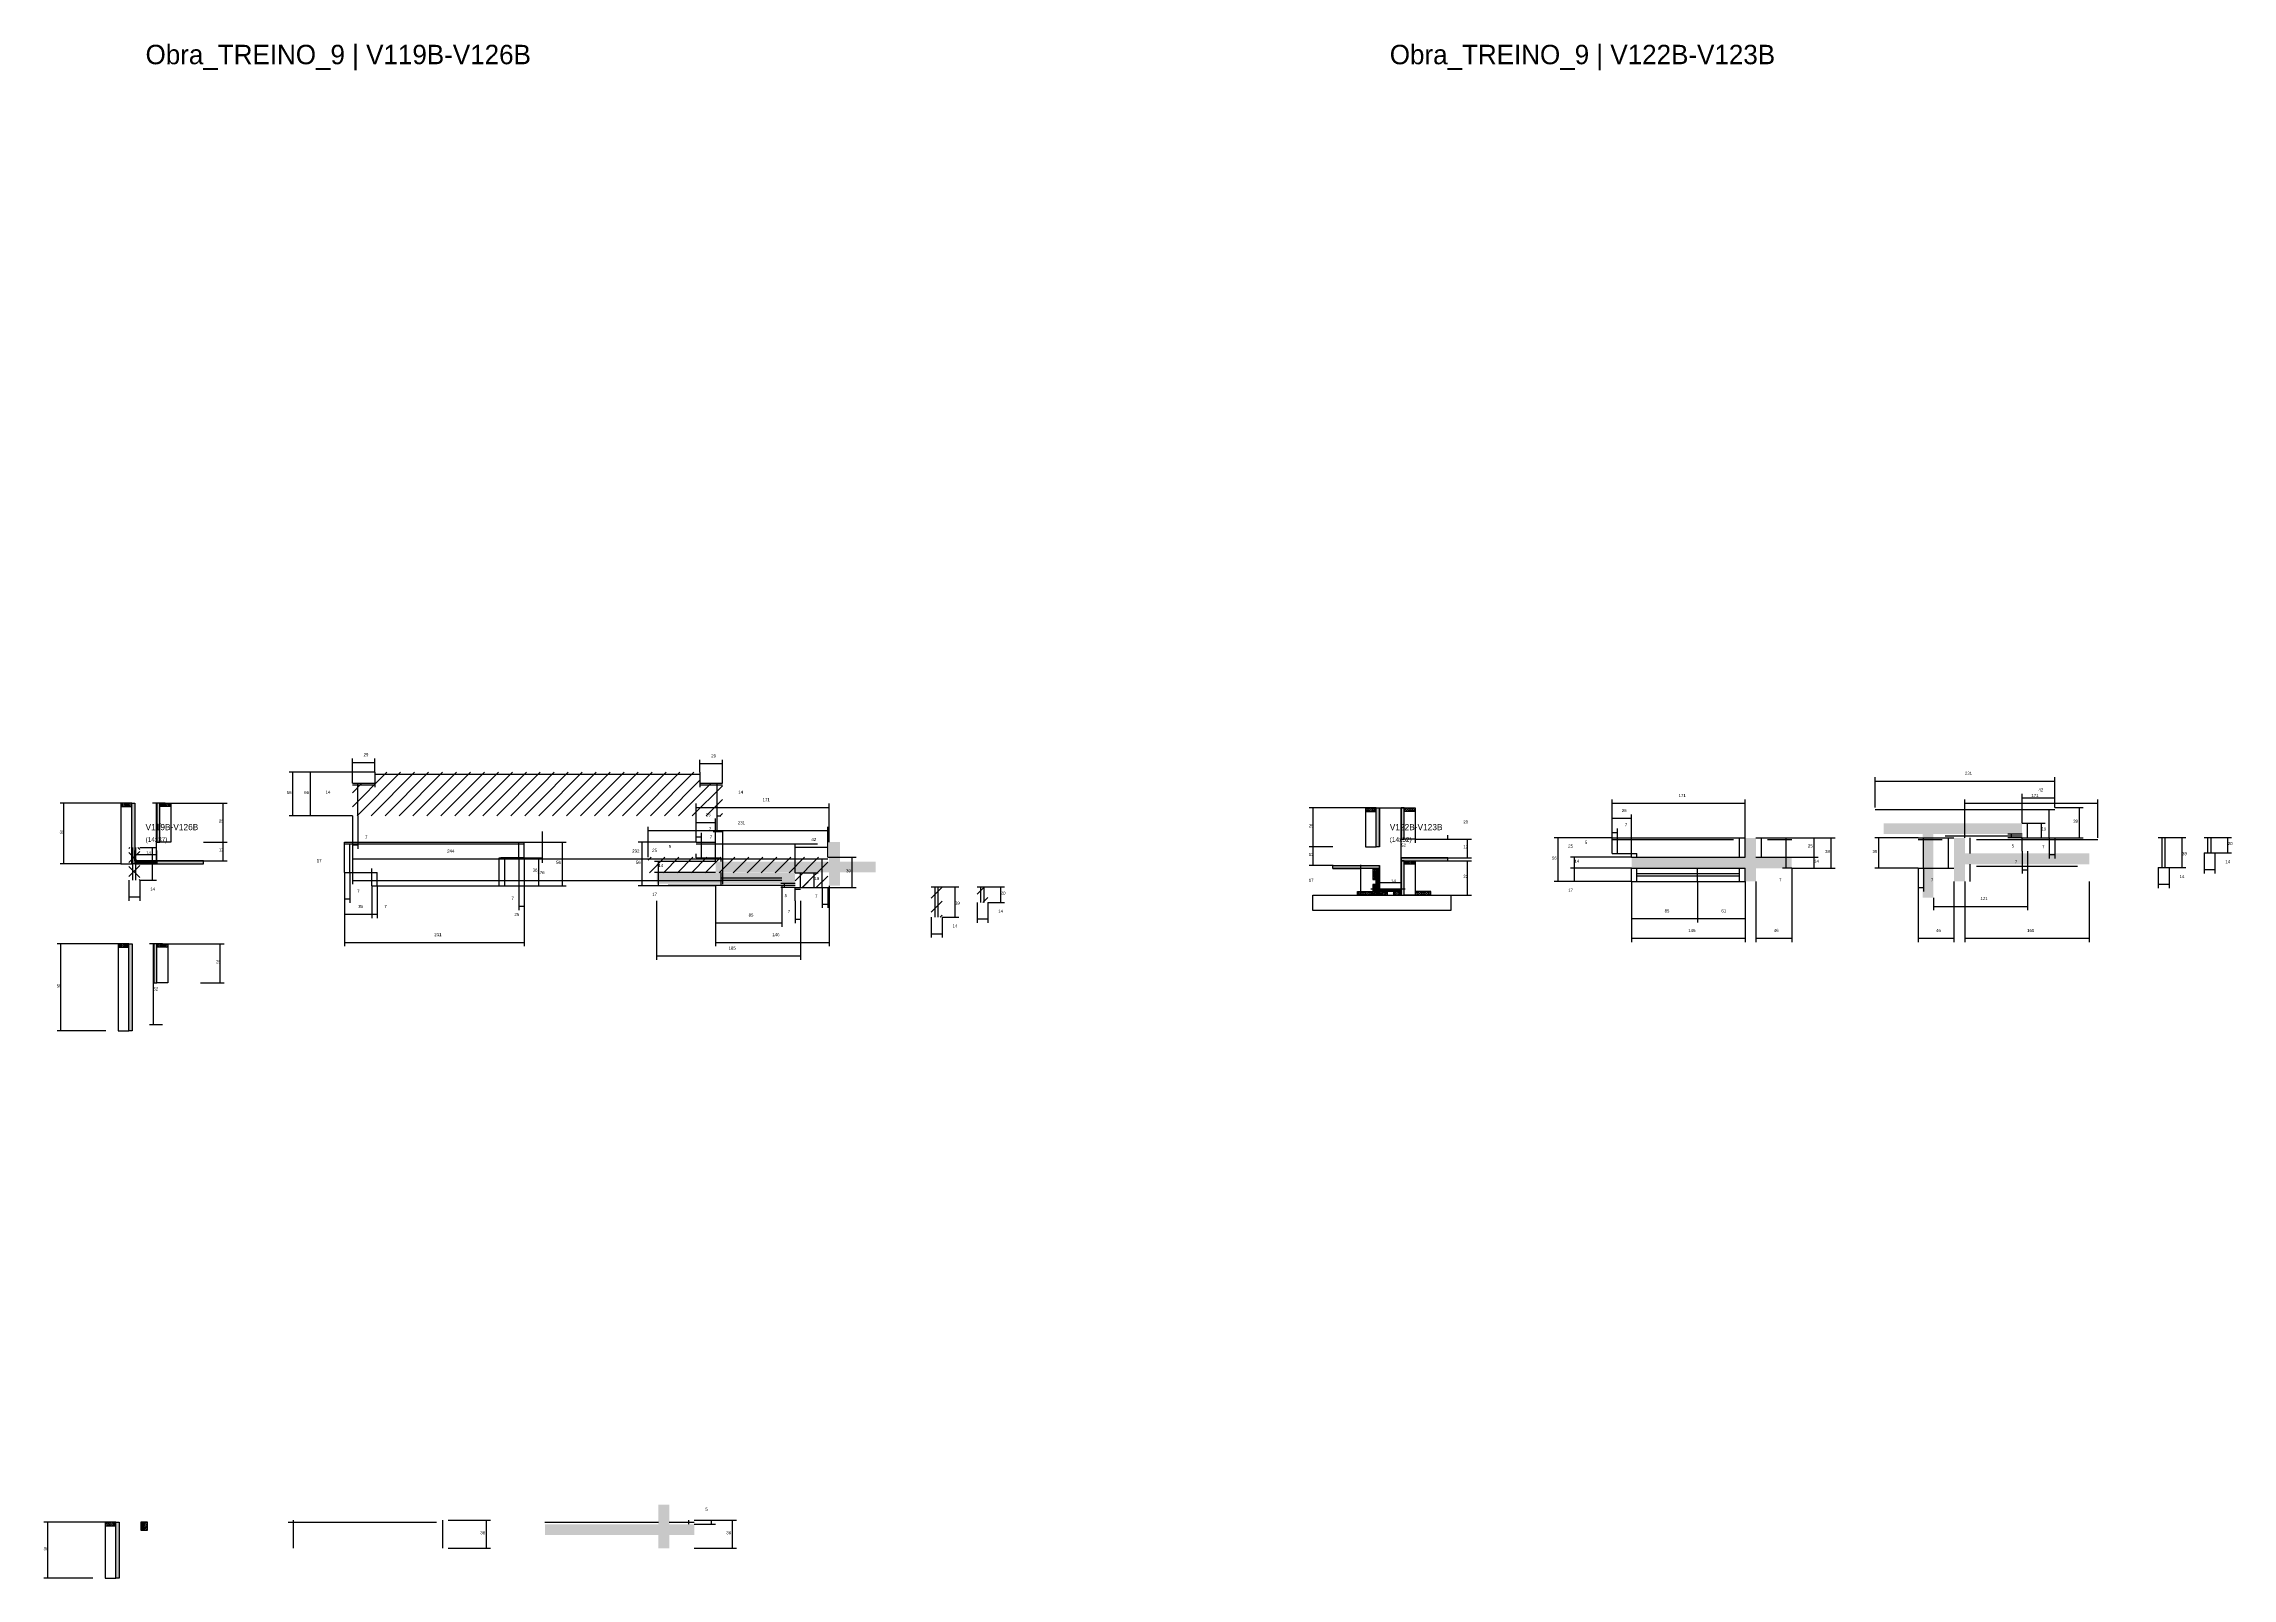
# Model space of a CAD drawing. Header units: metres. Extents: x -65046 to 21926, y -45195 to 1016.
# Drawn here: x 6269 to 9083, y -44957 to -42984 of the extents above; entities that cross this region are included whole.
import ezdxf

# ---------------------------------------------------------------- set-up
doc = ezdxf.new("R2010")
doc.units = ezdxf.units.M
for name, color, linetype in [('COTA', 241, 'Continuous'), ('Hachura', 253, 'Continuous'), ('LABEL_ID', 3, 'Continuous'), ('Madeira', 126, 'Continuous'), ('Painéis', 200, 'Continuous'), ('SARR_2.2x7', 40, 'Continuous'), ('SARR_EDITAR', 141, 'Continuous'), ('Texto Seção', 7, 'Continuous')]:
    doc.layers.add(name, color=color, linetype=linetype)

msp = doc.modelspace()

# ---------------------------------------------------------------- hatches: boundary and pattern name
at = {"layer": 'COTA'}
h = msp.add_hatch(dxfattribs=at)
h.set_pattern_fill('AR-CONC', scale=0.03)
h.paths.add_polyline_path([(8699.1, -44000), (8813.1, -44000), (8813.1, -43986), (8635.1, -43986), (8635.1, -44000), (8685.1, -44000), (8685.1, -44022), (8685.1, -44082), (8699.1, -44082), (8699.1, -44022)])
h = msp.add_hatch(dxfattribs=at)
h.set_pattern_fill('AR-CONC', scale=0.03)
h.paths.add_polyline_path([(7133, -44035.4), (7133, -44049.4), (7279, -44049.4), (7279, -44066.4), (7293, -44066.4), (7293, -44049.4), (7339, -44049.4), (7339, -44035.4), (7293, -44035.4), (7293, -44010.4), (7279, -44010.4), (7279, -44035.4)])
h = msp.add_hatch(dxfattribs=at)
h.set_pattern_fill('AR-CONC', scale=0.03)
h.paths.add_polyline_path([(8310.9, -44029.9), (8310.9, -44043.9), (8456.9, -44043.9), (8456.9, -44060.9), (8470.9, -44060.9), (8470.9, -44043.9), (8516.9, -44043.9), (8516.9, -44029.9), (8470.9, -44029.9), (8470.9, -44004.9), (8456.9, -44004.9), (8456.9, -44029.9)])
h = msp.add_hatch(dxfattribs=at)
h.set_pattern_fill('AR-CONC', scale=0.03)
h.paths.add_polyline_path([(8899.5, -44038.9), (8899.5, -44024.9), (8739.5, -44024.9), (8739.5, -44004.9), (8725.5, -44004.9), (8725.5, -44043.9), (8725.5, -44060.9), (8739.5, -44060.9), (8739.5, -44038.9)])
h = msp.add_hatch(dxfattribs=at)
h.set_pattern_fill('AR-CONC', scale=0.03)
h.paths.add_polyline_path([(7235.2, -44063.7), (7235.2, -44049.7), (7057.2, -44049.7), (7057.2, -44063.7)])
h = msp.add_hatch(dxfattribs=at)
h.set_pattern_fill('AR-CONC', scale=0.03)
h.paths.add_polyline_path([(7059.5, -44901.5), (7059.5, -44918.5), (7073.5, -44918.5), (7073.5, -44901.5), (7105.5, -44901.5), (7105.5, -44887.5), (7073.5, -44887.5), (7073.5, -44882.5), (7073.5, -44862.5), (7059.5, -44862.5), (7059.5, -44882.5), (7059.5, -44887.5), (6913.5, -44887.5), (6913.5, -44901.5)])
at = {"layer": 'Hachura'}
h = msp.add_hatch(dxfattribs=at)
h.set_pattern_fill('ANSI31', scale=4)
h.paths.add_polyline_path([(6909.9, -43920.6), (6694.9, -43920.6), (6694.9, -43934.6), (6665.9, -43934.6), (6665.9, -43976.6), (6909.9, -43976.6)])
h = msp.add_hatch(dxfattribs=at)
h.set_pattern_fill('ANSI31', scale=4)
h.paths.add_polyline_path([(7141.9, -43934.6), (7112.9, -43934.6), (7112.9, -43920.6), (6909.9, -43920.6), (6909.9, -43976.6), (7141.9, -43976.6)])
h = msp.add_hatch(dxfattribs=at)
h.set_pattern_fill('ANSI31', scale=0.5)
h.paths.add_polyline_path([(6382.4, -43964.7), (6382.4, -43960.3), (6382.4, -43960.3), (6368.4, -43960.3), (6368.4, -43960.3), (6368.4, -43964.7), (6368.4, -43964.7), (6382.4, -43964.7)])
h = msp.add_hatch(color=8, dxfattribs=at)
h.dxf.hatch_style = 1
h.paths.add_polyline_path([(6386.4, -43960.3), (6382.4, -43960.3), (6382.4, -43960.3), (6382.4, -44038.3), (6382.4, -44038.3), (6386.4, -44038.3), (6386.4, -44038.3), (6386.4, -43960.3)])
h = msp.add_hatch(color=8, dxfattribs=at)
h.dxf.hatch_style = 1
h.paths.add_polyline_path([(6418.4, -43960.3), (6414.4, -43960.3), (6414.4, -44010.3), (6418.4, -44010.3)])
h = msp.add_hatch(dxfattribs=at)
h.set_pattern_fill('ANSI31', scale=0.5)
h.paths.add_polyline_path([(6418.4, -43964.7), (6418.4, -43960.3), (6418.4, -43960.3), (6432.4, -43960.3), (6432.4, -43960.3), (6432.4, -43964.7), (6432.4, -43964.7), (6418.4, -43964.7)])
h = msp.add_hatch(dxfattribs=at)
h.set_pattern_fill('ANSI31', scale=0.5)
h.paths.add_polyline_path([(7982.7, -43970.8), (7982.7, -43966.4), (7982.7, -43966.4), (7968.7, -43966.4), (7968.7, -43966.4), (7968.7, -43970.8), (7968.7, -43970.8), (7982.7, -43970.8)])
h = msp.add_hatch(color=8, dxfattribs=at)
h.dxf.hatch_style = 1
h.paths.add_polyline_path([(7982.7, -43966.4), (7986.7, -43966.4), (7986.7, -44016.4), (7982.7, -44016.4)])
h = msp.add_hatch(color=8, dxfattribs=at)
h.dxf.hatch_style = 1
h.paths.add_polyline_path([(8018.7, -43966.4), (8014.7, -43966.4), (8014.7, -43966.4), (8014.7, -44006.4), (8014.7, -44006.4), (8018.7, -44006.4), (8018.7, -44006.4), (8018.7, -43966.4)])
h = msp.add_hatch(dxfattribs=at)
h.set_pattern_fill('ANSI31', scale=0.5)
h.paths.add_polyline_path([(8018.7, -43970.8), (8018.7, -43966.4), (8018.7, -43966.4), (8032.7, -43966.4), (8032.7, -43966.4), (8032.7, -43970.8), (8032.7, -43970.8), (8018.7, -43970.8)])
h = msp.add_hatch(dxfattribs=at)
h.set_pattern_fill('ANSI37', scale=4)
h.paths.add_polyline_path([(6378.6, -44059.4), (6392.6, -44059.4), (6392.6, -44017.4), (6378.6, -44017.4)])
h = msp.add_hatch(color=8, dxfattribs=at)
h.dxf.hatch_style = 1
h.paths.add_polyline_path([(6414.4, -44038.3), (6414.4, -44034.3), (6414.4, -44034.3), (6386.4, -44034.3), (6386.4, -44034.3), (6386.4, -44038.3), (6386.4, -44038.3), (6414.4, -44038.3)])
h = msp.add_hatch(color=8, dxfattribs=at)
h.dxf.hatch_style = 1
h.paths.add_polyline_path([(6474.4, -44038.3), (6474.4, -44034.3), (6474.4, -44034.3), (6414.4, -44034.3), (6414.4, -44034.3), (6414.4, -44038.3), (6414.4, -44038.3), (6474.4, -44038.3)])
h = msp.add_hatch(dxfattribs=at)
h.set_pattern_fill('ANSI31', scale=4)
h.paths.add_polyline_path([(7046.2, -44029.7), (7046.2, -44049.7), (7235.2, -44049.7), (7235.2, -44068.7), (7277.2, -44068.7), (7277.2, -44029.7)])
h = msp.add_hatch(color=8, dxfattribs=at)
h.dxf.hatch_style = 1
h.paths.add_polyline_path([(7926.7, -44044.4), (7926.7, -44040.4), (7926.7, -44040.4), (7986.7, -44040.4), (7986.7, -44040.4), (7986.7, -44044.4), (7986.7, -44044.4), (7926.7, -44044.4)])
h = msp.add_hatch(color=8, dxfattribs=at)
h.dxf.hatch_style = 1
h.paths.add_polyline_path([(8074.7, -44034.4), (8074.7, -44030.4), (8074.7, -44030.4), (8014.7, -44030.4), (8014.7, -44030.4), (8014.7, -44034.4), (8014.7, -44034.4), (8074.7, -44034.4)])
h = msp.add_hatch(color=8, dxfattribs=at)
h.dxf.hatch_style = 1
h.paths.add_polyline_path([(8018.7, -44034.4), (8014.7, -44034.4), (8014.7, -44034.4), (8014.7, -44070.4), (8014.7, -44070.4), (8014.7, -44078.4), (8014.7, -44078.4), (8018.7, -44078.4), (8018.7, -44078.4), (8018.7, -44034.4)])
h = msp.add_hatch(dxfattribs=at)
h.set_pattern_fill('ANSI31', scale=0.5)
h.paths.add_polyline_path([(8018.7, -44038.8), (8018.7, -44034.4), (8018.7, -44034.4), (8032.7, -44034.4), (8032.7, -44034.4), (8032.7, -44038.8), (8032.7, -44038.8), (8018.7, -44038.8)])
h = msp.add_hatch(dxfattribs=at)
h.set_pattern_fill('ANSI31', scale=4)
h.paths.add_polyline_path([(7259.5, -44068.6), (7259.5, -44049.8), (7259.5, -44049.8), (7244.5, -44049.8), (7244.5, -44049.8), (7244.5, -44068.6), (7244.5, -44068.6), (7259.5, -44068.6)])
h = msp.add_hatch(dxfattribs=at)
h.set_pattern_fill('ANSI31', scale=4)
h.paths.add_polyline_path([(7424.3, -44067.9), (7410.3, -44067.9), (7410.3, -44106.9), (7424.3, -44106.9)])
h = msp.add_hatch(dxfattribs=at)
h.set_pattern_fill('ANSI31', scale=4)
h.paths.add_polyline_path([(7483.2, -44067.9), (7469.2, -44067.9), (7469.2, -44087.9), (7483.2, -44087.9)])
h = msp.add_hatch(dxfattribs=at)
h.set_pattern_fill('ANSI31', scale=0.5)
h.paths.add_polyline_path([(7978.3, -44058.4), (7982.7, -44058.4), (7982.7, -44058.4), (7982.7, -44044.4), (7982.7, -44044.4), (7978.3, -44044.4), (7978.3, -44044.4), (7978.3, -44058.4)])
h = msp.add_hatch(dxfattribs=at)
h.set_pattern_fill('ANSI31', scale=0.5)
h.paths.add_polyline_path([(7978.3, -44078.7), (7982.7, -44078.7), (7982.7, -44078.7), (7982.7, -44064.7), (7982.7, -44064.7), (7978.3, -44064.7), (7978.3, -44064.7), (7978.3, -44078.7)])
h = msp.add_hatch(color=8, dxfattribs=at)
h.dxf.hatch_style = 1
h.paths.add_polyline_path([(7982.7, -44044.4), (7986.7, -44044.4), (7986.7, -44070.4), (7986.7, -44078.4), (7982.7, -44078.4)])
h = msp.add_hatch(color=8, dxfattribs=at)
h.dxf.hatch_style = 1
h.paths.add_polyline_path([(7986.7, -44074), (7986.7, -44070.4), (7986.7, -44070.4), (8014.7, -44070.4), (8014.7, -44070.4), (8014.7, -44074), (8014.7, -44074), (7986.7, -44074)])
h = msp.add_hatch(dxfattribs=at)
h.set_pattern_fill('ANSI31', scale=0.5)
h.paths.add_polyline_path([(7958.3, -44078.4), (7958.3, -44074), (7958.3, -44074), (7978.3, -44074), (7978.3, -44074), (7978.3, -44078.4), (7978.3, -44078.4), (7958.3, -44078.4)])
h = msp.add_hatch(dxfattribs=at)
h.set_pattern_fill('ANSI31', scale=0.5)
h.paths.add_polyline_path([(7986.7, -44078.4), (7986.7, -44074), (7986.7, -44074), (7996.7, -44074), (7996.7, -44074), (7996.7, -44078.4), (7996.7, -44078.4), (7986.7, -44078.4)])
h = msp.add_hatch(dxfattribs=at)
h.set_pattern_fill('ANSI31', scale=0.5)
h.paths.add_polyline_path([(8014.7, -44078.4), (8014.7, -44074), (8014.7, -44074), (8004.7, -44074), (8004.7, -44074), (8004.7, -44078.4), (8004.7, -44078.4), (8014.7, -44078.4)])
h = msp.add_hatch(dxfattribs=at)
h.set_pattern_fill('ANSI31', scale=0.5)
h.paths.add_polyline_path([(8052.7, -44078.4), (8052.7, -44074), (8052.7, -44074), (8032.7, -44074), (8032.7, -44074), (8032.7, -44078.4), (8032.7, -44078.4), (8052.7, -44078.4)])
h = msp.add_hatch(dxfattribs=at)
h.set_pattern_fill('ANSI31', scale=0.5)
h.paths.add_polyline_path([(6378.7, -44145.6), (6378.7, -44141.2), (6378.7, -44141.2), (6364.7, -44141.2), (6364.7, -44141.2), (6364.7, -44145.6), (6364.7, -44145.6), (6378.7, -44145.6)])
h = msp.add_hatch(color=8, dxfattribs=at)
h.dxf.hatch_style = 1
h.paths.add_polyline_path([(6382.7, -44141.2), (6378.7, -44141.2), (6378.7, -44141.2), (6378.7, -44253.2), (6378.7, -44253.2), (6382.7, -44253.2), (6382.7, -44253.2), (6382.7, -44141.2)])
h = msp.add_hatch(color=8, dxfattribs=at)
h.dxf.hatch_style = 1
h.paths.add_polyline_path([(6414.7, -44141.2), (6410.7, -44141.2), (6410.7, -44191.2), (6414.7, -44191.2)])
h = msp.add_hatch(dxfattribs=at)
h.set_pattern_fill('ANSI31', scale=0.5)
h.paths.add_polyline_path([(6414.7, -44145.6), (6414.7, -44141.2), (6414.7, -44141.2), (6428.7, -44141.2), (6428.7, -44141.2), (6428.7, -44145.6), (6428.7, -44145.6), (6414.7, -44145.6)])
h = msp.add_hatch(dxfattribs=at)
h.set_pattern_fill('ANSI31', scale=0.5)
h.paths.add_polyline_path([(6361.9, -44889.4), (6361.9, -44885), (6361.9, -44885), (6347.9, -44885), (6347.9, -44885), (6347.9, -44889.4), (6347.9, -44889.4), (6361.9, -44889.4)])
h = msp.add_hatch(color=8, dxfattribs=at)
h.dxf.hatch_style = 1
h.paths.add_polyline_path([(6365.9, -44885), (6361.9, -44885), (6361.9, -44885), (6361.9, -44957), (6361.9, -44957), (6365.9, -44957), (6365.9, -44957), (6365.9, -44885)])
h = msp.add_hatch(color=8, dxfattribs=at)
h.dxf.hatch_style = 1
h.paths.add_polyline_path([(6397.9, -44885), (6393.9, -44885), (6393.9, -44885), (6393.9, -44895), (6393.9, -44895), (6397.9, -44895), (6397.9, -44895), (6397.9, -44885)])
h = msp.add_hatch(dxfattribs=at)
h.set_pattern_fill('ANSI31', scale=0.5)
h.paths.add_polyline_path([(6397.9, -44895), (6402.3, -44895), (6402.3, -44895), (6402.3, -44885), (6402.3, -44885), (6397.9, -44885), (6397.9, -44885), (6397.9, -44895)])

# ---------------------------------------------------------------- linework, layer by layer
at = {"layer": 'COTA'}
for p, q in [((6694.9, -43920.6), (6584.6, -43920.6)), ((6589.6, -43976.6), (6589.6, -43920.6)), ((6694.9, -43920.6), (6607, -43920.6)), ((6612, -43976.6), (6612, -43920.6)), ((6665.9, -43934.6), (6665.9, -43902.9)), ((6665.9, -43907.9), (6694.9, -43907.9)), ((6665.9, -43934.6), (6665.9, -43929.6)), ((6694.9, -43920.6), (6694.9, -43902.9)), ((6694.9, -43920.6), (6694.9, -43939.6)), ((7112.9, -43920.6), (7112.9, -43904.4)), ((7112.9, -43909.4), (7141.9, -43909.4)), ((7112.9, -43920.6), (7112.9, -43939.6)), ((7141.9, -43934.6), (7141.9, -43904.4)), ((7141.9, -43934.6), (7141.9, -43929.6)), ((8624.1, -43966), (8624.1, -43926.8)), ((8855.1, -43966), (8855.1, -43926.8)), ((6665.9, -43934.6), (6694.9, -43934.6)), ((7112.9, -43934.6), (7141.9, -43934.6)), ((8285.9, -44004.9), (8285.9, -43955.4)), ((8456.9, -44004.9), (8456.9, -43955.4)), ((8624.1, -43931.8), (8855.1, -43931.8)), ((8739.5, -44004.9), (8739.5, -43955.4)), ((8813.1, -43986), (8813.1, -43948.3)), ((8813.1, -43953.3), (8855.1, -43953.3)), ((8855.1, -43966), (8855.1, -43948.3)), ((8910.5, -44004.9), (8910.5, -43955.4)), ((6368.4, -43960.3), (6290, -43960.3)), ((6295, -44038.3), (6295, -43960.3)), ((6425.4, -43960.3), (6408.9, -43960.3)), ((6413.9, -44034.3), (6413.9, -43960.3)), ((6432.4, -43960.3), (6504.8, -43960.3)), ((6499.8, -44010.3), (6499.8, -43960.3)), ((6665.9, -43976.6), (6584.6, -43976.6)), ((6665.9, -43976.6), (6607, -43976.6)), ((6665.9, -43976.6), (6665.9, -44064.5)), ((6665.9, -43976.6), (6665.9, -44018.8)), ((6672.9, -43976.6), (6672.9, -44018.8)), ((7108, -44010.4), (7108, -43960.8)), ((7108, -43965.8), (7279, -43965.8)), ((7108, -44010.4), (7108, -43980.1)), ((7108, -43985.1), (7133, -43985.1)), ((7133, -44030.4), (7133, -43980.1)), ((7134.9, -43997.2), (7134.9, -43976.6)), ((7134.9, -43976.6), (7139.9, -43976.6)), ((7279, -44010.4), (7279, -43960.8)), ((7968.7, -43966.4), (7896.3, -43966.4)), ((7901.3, -44016.4), (7901.3, -43966.4)), ((7975.7, -43966.4), (8019.7, -43966.4)), ((8014.7, -44070.4), (8014.7, -43966.4)), ((8032.7, -43966.4), (8032.7, -44011.4)), ((8285.9, -43960.4), (8456.9, -43960.4)), ((8285.9, -44004.9), (8285.9, -43974.7)), ((8285.9, -43979.7), (8310.9, -43979.7)), ((8310.9, -44024.9), (8310.9, -43974.7)), ((8739.5, -43960.4), (8910.5, -43960.4)), ((8813.1, -43986), (8843, -43986)), ((8838, -44005), (8838, -43986)), ((8855.1, -43966), (8891.8, -43966)), ((8886.8, -44005), (8886.8, -43966)), ((6474.4, -44010.3), (6504.8, -44010.3)), ((6474.4, -44010.3), (6504.8, -44010.3)), ((6499.8, -44034.3), (6499.8, -44010.3)), ((6665.9, -43996.6), (6665.9, -44036.8)), ((6665.9, -44013.8), (6672.9, -44013.8)), ((6886.8, -44010.4), (6941, -44010.4)), ((6909.9, -43996.6), (6909.9, -44036.8)), ((6909.9, -43996.6), (6909.9, -44036.8)), ((6936, -44066.4), (6936, -44010.4)), ((7108, -44010.4), (7033.5, -44010.4)), ((7038.5, -44066.4), (7038.5, -44010.4)), ((7046.2, -44029.7), (7046.2, -43990.5)), ((7046.2, -43995.5), (7277.2, -43995.5)), ((7108, -44010.4), (7108, -43998.4)), ((7108, -44003.4), (7115, -44003.4)), ((7108, -44010.4), (7108, -44005.4)), ((7108, -44010.4), (7133, -44010.4)), ((7115, -44010.4), (7115, -43998.4)), ((7141.9, -43997.2), (7129.9, -43997.2)), ((7133, -44035.4), (7133, -44005.4)), ((7141.9, -43996.6), (7141.9, -44036.8)), ((7141.9, -43997.2), (7141.9, -44064.5)), ((7235.2, -44049.7), (7235.2, -44012)), ((7277.2, -44029.7), (7277.2, -43990.5)), ((7277.2, -44029.7), (7277.2, -44012)), ((8032.7, -44006.4), (8074.7, -44006.4)), ((8074.7, -44006.4), (8074.7, -44001.4)), ((8074.7, -44006.4), (8105.1, -44006.4)), ((8100.1, -44030.4), (8100.1, -44006.4)), ((8285.9, -44004.9), (8211.5, -44004.9)), ((8216.5, -44060.9), (8216.5, -44004.9)), ((8285.9, -44004.9), (8285.9, -43992.9)), ((8285.9, -43997.9), (8292.9, -43997.9)), ((8285.9, -44004.9), (8285.9, -43999.9)), ((8285.9, -44004.9), (8310.9, -44004.9)), ((8292.9, -44004.9), (8292.9, -43992.9)), ((8310.9, -44029.9), (8310.9, -43999.9)), ((8516.9, -44004.9), (8550.7, -44004.9)), ((8516.9, -44004.9), (8572.7, -44004.9)), ((8545.7, -44029.9), (8545.7, -44004.9)), ((8567.7, -44043.9), (8567.7, -44004.9)), ((8679.5, -44004.9), (8623.8, -44004.9)), ((8628.8, -44043.9), (8628.8, -44004.9)), ((8813.1, -44000), (8794.7, -44000)), ((8813.1, -44005), (8794.7, -44005)), ((8799.7, -44005), (8799.7, -44000)), ((8820.1, -44005), (8843, -44005)), ((8848.1, -44005), (8848.1, -44031.3)), ((8855.1, -44005), (8891.8, -44005)), ((8855.1, -44005), (8855.1, -44031.3)), ((9002.2, -44004.2), (9023.8, -44004.2)), ((9018.8, -44043.2), (9018.8, -44004.2)), ((9061.1, -44004.2), (9082.6, -44004.2)), ((9077.6, -44024.2), (9077.6, -44004.2)), ((6368.4, -44038.3), (6290, -44038.3)), ((6386.4, -44034.3), (6386.4, -44021.3)), ((6386.4, -44026.3), (6414.4, -44026.3)), ((6392.6, -44017.4), (6414.1, -44017.4)), ((6425.4, -44034.3), (6408.9, -44034.3)), ((6409.1, -44059.4), (6409.1, -44017.4)), ((6414.4, -44034.3), (6414.4, -44021.3)), ((6474.4, -44034.3), (6504.8, -44034.3)), ((6665.9, -44031.8), (6909.9, -44031.8)), ((6886.8, -44030.4), (6856.8, -44030.4)), ((6861.8, -44066.4), (6861.8, -44030.4)), ((6879.8, -44030.4), (6879.8, -44097.7)), ((6886.8, -44030.4), (6886.8, -44144.3)), ((6886.8, -44030.4), (6886.8, -44097.7)), ((6886.8, -44030.4), (6910.8, -44030.4)), ((6905.8, -44066.4), (6905.8, -44030.4)), ((6909.9, -44031.8), (7141.9, -44031.8)), ((7133, -44035.4), (7054.5, -44035.4)), ((7059.5, -44049.4), (7059.5, -44035.4)), ((7108, -44030.4), (7108, -44025.4)), ((7108, -44030.4), (7133, -44030.4)), ((7133, -44035.4), (7133, -44025.4)), ((7235.2, -44017), (7277.2, -44017)), ((7277.2, -44029.7), (7313.8, -44029.7)), ((7308.8, -44068.7), (7308.8, -44029.7)), ((7926.7, -44016.4), (7896.3, -44016.4)), ((7926.7, -44016.4), (7896.3, -44016.4)), ((7926.7, -44040.4), (7896.3, -44040.4)), ((7901.3, -44040.4), (7901.3, -44016.4)), ((7926.7, -44044.4), (7926.7, -44039.4)), ((7962.7, -44078.4), (7962.7, -44039.4)), ((8074.7, -44030.4), (8105.1, -44030.4)), ((8074.7, -44034.4), (8105.1, -44034.4)), ((8100.1, -44078.4), (8100.1, -44034.4)), ((8310.9, -44029.9), (8232.4, -44029.9)), ((8237.4, -44043.9), (8237.4, -44029.9)), ((8285.9, -44024.9), (8285.9, -44019.9)), ((8285.9, -44024.9), (8310.9, -44024.9)), ((8310.9, -44029.9), (8310.9, -44019.9)), ((8509.9, -44043.9), (8509.9, -44029.9)), ((8509.9, -44029.9), (8514.9, -44029.9)), ((8516.9, -44029.9), (8550.7, -44029.9)), ((8516.9, -44029.9), (8550.7, -44029.9)), ((8545.7, -44043.9), (8545.7, -44029.9)), ((8813.1, -44022), (8813.1, -44050.8)), ((8820.1, -44022), (8820.1, -44050.8)), ((8820.1, -44022), (8820.1, -44098)), ((8848.1, -44026.3), (8855.1, -44026.3)), ((9047.1, -44024.2), (9047.1, -44050.5)), ((9061.1, -44024.2), (9082.6, -44024.2)), ((9061.1, -44024.2), (9061.1, -44050.5)), ((6378.6, -44059.4), (6378.6, -44085.7)), ((6392.6, -44059.4), (6414.1, -44059.4)), ((6392.6, -44059.4), (6392.6, -44085.7)), ((6655.8, -44049.4), (6655.8, -44044.4)), ((6655.8, -44049.4), (6655.8, -44144.3)), ((6655.8, -44049.4), (6690.8, -44049.4)), ((6655.8, -44049.4), (6655.8, -44088.4)), ((6655.8, -44049.4), (6655.8, -44108.1)), ((6662.8, -44049.4), (6662.8, -44088.4)), ((6665.9, -44059.5), (7141.9, -44059.5)), ((6690.8, -44066.4), (6690.8, -44044.4)), ((6690.8, -44066.4), (6690.8, -44108.1)), ((6690.8, -44066.4), (6690.8, -44108.1)), ((6697.8, -44066.4), (6697.8, -44108.1)), ((6861.8, -44066.4), (6941, -44066.4)), ((6861.8, -44066.4), (6910.8, -44066.4)), ((6861.8, -44066.4), (6866.8, -44066.4)), ((7133, -44066.4), (7033.5, -44066.4)), ((7133, -44049.4), (7054.5, -44049.4)), ((7133, -44049.4), (7054.5, -44049.4)), ((7133, -44066.4), (7054.5, -44066.4)), ((7059.5, -44066.4), (7059.5, -44049.4)), ((7133, -44066.4), (7133, -44119.2)), ((7133, -44066.4), (7133, -44144.3)), ((7235.2, -44063.7), (7216.8, -44063.7)), ((7235.2, -44068.7), (7216.8, -44068.7)), ((7218, -44066.4), (7218, -44119.2)), ((7221.8, -44068.7), (7221.8, -44063.7)), ((7235.2, -44049.7), (7265, -44049.7)), ((7242.2, -44068.7), (7265, -44068.7)), ((7260, -44068.7), (7260, -44049.7)), ((7270.2, -44068.7), (7270.2, -44095)), ((7277.2, -44068.7), (7313.8, -44068.7)), ((7277.2, -44068.7), (7277.2, -44095)), ((7279, -44066.4), (7279, -44144.3)), ((7424.3, -44067.9), (7445.9, -44067.9)), ((7440.9, -44106.9), (7440.9, -44067.9)), ((7483.2, -44067.9), (7504.7, -44067.9)), ((7499.7, -44087.9), (7499.7, -44067.9)), ((7926.7, -44044.4), (7962.7, -44044.4)), ((7975.7, -44070.4), (8019.7, -44070.4)), ((7986.7, -44078.4), (7986.7, -44057.4)), ((7986.7, -44062.4), (8014.7, -44062.4)), ((8014.7, -44078.4), (8014.7, -44057.4)), ((8310.9, -44060.9), (8211.5, -44060.9)), ((8310.9, -44043.9), (8232.4, -44043.9)), ((8310.9, -44043.9), (8232.4, -44043.9)), ((8310.9, -44060.9), (8232.4, -44060.9)), ((8237.4, -44060.9), (8237.4, -44043.9)), ((8310.9, -44060.9), (8310.9, -44113.7)), ((8310.9, -44060.9), (8310.9, -44138.9)), ((8395.9, -44060.9), (8395.9, -44113.7)), ((8395.9, -44060.9), (8395.9, -44113.7)), ((8456.9, -44060.9), (8456.9, -44113.7)), ((8456.9, -44060.9), (8456.9, -44138.9)), ((8470.9, -44060.9), (8470.9, -44138.9)), ((8516.9, -44043.9), (8504.9, -44043.9)), ((8516.9, -44043.9), (8550.7, -44043.9)), ((8516.9, -44043.9), (8572.7, -44043.9)), ((8516.9, -44043.9), (8516.9, -44138.9)), ((8679.5, -44043.9), (8623.8, -44043.9)), ((8679.5, -44043.9), (8679.5, -44138.9)), ((8679.5, -44043.9), (8679.5, -44073.9)), ((8679.5, -44068.9), (8686.5, -44068.9)), ((8686.5, -44043.9), (8686.5, -44073.9)), ((8725.5, -44060.9), (8725.5, -44138.9)), ((8739.5, -44060.9), (8739.5, -44138.9)), ((8813.1, -44045.8), (8820.1, -44045.8)), ((8899.5, -44060.9), (8899.5, -44138.9)), ((8988.2, -44043.2), (8988.2, -44069.5)), ((8988.2, -44064.5), (9002.2, -44064.5)), ((9002.2, -44043.2), (9023.8, -44043.2)), ((9002.2, -44043.2), (9002.2, -44069.5)), ((9047.1, -44045.5), (9061.1, -44045.5)), ((6378.6, -44080.7), (6392.6, -44080.7)), ((6655.8, -44083.4), (6662.8, -44083.4)), ((6879.8, -44092.7), (6886.8, -44092.7)), ((7057.2, -44085.7), (7057.2, -44161.7)), ((7235.2, -44085.7), (7235.2, -44114.5)), ((7242.2, -44085.7), (7242.2, -44161.7)), ((7242.2, -44085.7), (7242.2, -44114.5)), ((7270.2, -44090), (7277.2, -44090)), ((7469.2, -44087.9), (7469.2, -44114.2)), ((7483.2, -44087.9), (7504.7, -44087.9)), ((7483.2, -44087.9), (7483.2, -44114.2)), ((8042.2, -44078.4), (8105.1, -44078.4)), ((8699.1, -44082), (8699.1, -44098)), ((8699.1, -44093), (8820.1, -44093)), ((6655.8, -44103.1), (6690.8, -44103.1)), ((6690.8, -44103.1), (6697.8, -44103.1)), ((7133, -44114.2), (7218, -44114.2)), ((7235.2, -44109.5), (7242.2, -44109.5)), ((7410.3, -44106.9), (7410.3, -44133.2)), ((7424.3, -44106.9), (7445.9, -44106.9)), ((7424.3, -44106.9), (7424.3, -44133.2)), ((7469.2, -44109.2), (7483.2, -44109.2)), ((8310.9, -44108.7), (8395.9, -44108.7)), ((8395.9, -44108.7), (8456.9, -44108.7)), ((6364.7, -44141.2), (6286.2, -44141.2)), ((6291.2, -44253.2), (6291.2, -44141.2)), ((6421.7, -44141.2), (6405.2, -44141.2)), ((6410.2, -44245.2), (6410.2, -44141.2)), ((6428.7, -44141.2), (6501.1, -44141.2)), ((6496.1, -44191.2), (6496.1, -44141.2)), ((6655.8, -44139.3), (6886.8, -44139.3)), ((7133, -44139.3), (7279, -44139.3)), ((7410.3, -44128.2), (7424.3, -44128.2)), ((8310.9, -44133.9), (8456.9, -44133.9)), ((8470.9, -44133.9), (8516.9, -44133.9)), ((8679.5, -44133.9), (8725.5, -44133.9)), ((8739.5, -44133.9), (8899.5, -44133.9)), ((7057.2, -44156.7), (7242.2, -44156.7)), ((6470.7, -44191.2), (6501.1, -44191.2)), ((6349.1, -44253.2), (6286.2, -44253.2)), ((6421.7, -44245.2), (6405.2, -44245.2)), ((6347.9, -44885), (6269.4, -44885)), ((6274.4, -44957), (6274.4, -44885)), ((6789.3, -44882.5), (6843.5, -44882.5)), ((6838.5, -44918.5), (6838.5, -44882.5)), ((7105.5, -44882.5), (7159.8, -44882.5)), ((7105.5, -44882.5), (7132.9, -44882.5)), ((7127.9, -44887.5), (7127.9, -44882.5)), ((7154.8, -44918.5), (7154.8, -44882.5)), ((7105.5, -44887.5), (7132.9, -44887.5)), ((6789.3, -44918.5), (6843.5, -44918.5)), ((7105.5, -44918.5), (7159.8, -44918.5)), ((6332.3, -44957), (6269.4, -44957))]:
    msp.add_line(p, q, dxfattribs=at)
at = {"layer": 'Madeira'}
for points in [[(6382.4, -43964.7), (6382.4, -43960.3), (6368.4, -43960.3), (6368.4, -43964.7)], [(6382.4, -43960.3), (6368.4, -43960.3), (6368.4, -44038.3), (6382.4, -44038.3)], [(6418.4, -43964.7), (6418.4, -43960.3), (6432.4, -43960.3), (6432.4, -43964.7)], [(6418.4, -43960.3), (6432.4, -43960.3), (6432.4, -44010.3), (6418.4, -44010.3)], [(7982.7, -43970.8), (7982.7, -43966.4), (7968.7, -43966.4), (7968.7, -43970.8)], [(7982.7, -43966.4), (7968.7, -43966.4), (7968.7, -44016.4), (7982.7, -44016.4)], [(8018.7, -43970.8), (8018.7, -43966.4), (8032.7, -43966.4), (8032.7, -43970.8)], [(8018.7, -43966.4), (8032.7, -43966.4), (8032.7, -44006.4), (8018.7, -44006.4)], [(8018.7, -44038.8), (8018.7, -44034.4), (8032.7, -44034.4), (8032.7, -44038.8)], [(8018.7, -44034.4), (8032.7, -44034.4), (8032.7, -44078.4), (8018.7, -44078.4)], [(7978.3, -44058.4), (7982.7, -44058.4), (7982.7, -44044.4), (7978.3, -44044.4)], [(7978.3, -44078.7), (7982.7, -44078.7), (7982.7, -44064.7), (7978.3, -44064.7)], [(8078.6, -44098.4), (7901, -44098.4), (7901, -44078.4), (8078.6, -44078.4)], [(7958.3, -44078.4), (7958.3, -44074), (7978.3, -44074), (7978.3, -44078.4)], [(7986.7, -44078.4), (7986.7, -44074), (7996.7, -44074), (7996.7, -44078.4)], [(8014.7, -44078.4), (8014.7, -44074), (8004.7, -44074), (8004.7, -44078.4)], [(8052.7, -44078.4), (8052.7, -44074), (8032.7, -44074), (8032.7, -44078.4)], [(6378.7, -44145.6), (6378.7, -44141.2), (6364.7, -44141.2), (6364.7, -44145.6)], [(6378.7, -44141.2), (6364.7, -44141.2), (6364.7, -44253.2), (6378.7, -44253.2)], [(6414.7, -44145.6), (6414.7, -44141.2), (6428.7, -44141.2), (6428.7, -44145.6)], [(6414.7, -44141.2), (6428.7, -44141.2), (6428.7, -44191.2), (6414.7, -44191.2)], [(6361.9, -44889.4), (6361.9, -44885), (6347.9, -44885), (6347.9, -44889.4)], [(6361.9, -44885), (6347.9, -44885), (6347.9, -44957), (6361.9, -44957)], [(6397.9, -44895), (6402.3, -44895), (6402.3, -44885), (6397.9, -44885)]]:
    msp.add_lwpolyline(points, close=True, dxfattribs=at)
at = {"layer": 'Painéis'}
for p, q in [((7986.7, -44016.4), (7986.7, -43966.4)), ((8014.7, -44006.4), (8014.7, -43966.4)), ((6655.8, -44010.4), (6886.8, -44010.4)), ((6655.8, -44049.4), (6655.8, -44010.4)), ((6886.8, -44030.4), (6886.8, -44010.4)), ((8285.9, -44004.9), (8456.9, -44004.9)), ((8285.9, -44024.9), (8285.9, -44004.9)), ((8456.9, -44029.9), (8456.9, -44004.9)), ((8470.9, -44004.9), (8516.9, -44004.9)), ((8679.5, -44004.9), (8725.5, -44004.9)), ((8813.1, -44005), (8855.1, -44005)), ((8988.2, -44004.2), (9002.2, -44004.2)), ((9047.1, -44004.2), (9061.1, -44004.2)), ((6386.4, -44034.3), (6414.4, -44034.3)), ((6414.4, -44034.3), (6474.4, -44034.3)), ((6861.8, -44030.4), (6886.8, -44030.4)), ((6861.8, -44066.4), (6861.8, -44030.4)), ((7108, -44030.4), (7133, -44030.4)), ((7926.7, -44040.4), (7986.7, -44040.4)), ((7926.7, -44044.4), (7926.7, -44040.4)), ((7986.7, -44044.4), (7986.7, -44040.4)), ((8014.7, -44030.4), (8074.7, -44030.4)), ((8014.7, -44034.4), (8014.7, -44030.4)), ((8014.7, -44078.4), (8014.7, -44034.4)), ((8074.7, -44034.4), (8074.7, -44030.4)), ((8285.9, -44024.9), (8310.9, -44024.9)), ((8310.9, -44029.9), (8310.9, -44024.9)), ((8310.9, -44029.9), (8456.9, -44029.9)), ((8470.9, -44029.9), (8516.9, -44029.9)), ((9047.1, -44024.2), (9061.1, -44024.2)), ((6655.8, -44049.4), (6690.8, -44049.4)), ((6690.8, -44066.4), (6690.8, -44049.4)), ((6690.8, -44066.4), (6861.8, -44066.4)), ((7235.2, -44068.7), (7277.2, -44068.7)), ((7410.3, -44067.9), (7424.3, -44067.9)), ((7469.2, -44067.9), (7483.2, -44067.9)), ((7986.7, -44078.4), (7986.7, -44044.4)), ((7986.7, -44070.4), (8014.7, -44070.4)), ((7986.7, -44074), (7986.7, -44070.4)), ((8014.7, -44074), (8014.7, -44070.4)), ((8310.9, -44043.9), (8456.9, -44043.9)), ((8310.9, -44060.9), (8310.9, -44043.9)), ((8310.9, -44060.9), (8456.9, -44060.9)), ((8395.9, -44060.9), (8395.9, -44043.9)), ((8456.9, -44060.9), (8456.9, -44043.9)), ((8679.5, -44043.9), (8725.5, -44043.9)), ((8988.2, -44043.2), (9002.2, -44043.2))]:
    msp.add_line(p, q, dxfattribs=at)
for points in [[(6382.4, -43960.3), (6386.4, -43960.3), (6386.4, -44038.3), (6382.4, -44038.3)], [(6418.4, -43960.3), (6414.4, -43960.3), (6414.4, -44010.3), (6418.4, -44010.3)], [(7982.7, -43966.4), (7986.7, -43966.4), (7986.7, -44016.4), (7982.7, -44016.4)], [(8018.7, -43966.4), (8014.7, -43966.4), (8014.7, -44006.4), (8018.7, -44006.4)], [(6414.4, -44038.3), (6414.4, -44034.3), (6386.4, -44034.3), (6386.4, -44038.3)], [(6474.4, -44038.3), (6474.4, -44034.3), (6414.4, -44034.3), (6414.4, -44038.3)], [(7926.7, -44044.4), (7926.7, -44040.4), (7986.7, -44040.4), (7986.7, -44044.4)], [(8074.7, -44034.4), (8074.7, -44030.4), (8014.7, -44030.4), (8014.7, -44034.4)], [(8018.7, -44034.4), (8014.7, -44034.4), (8014.7, -44078.4), (8018.7, -44078.4)], [(7982.7, -44044.4), (7986.7, -44044.4), (7986.7, -44078.4), (7982.7, -44078.4)], [(7986.7, -44074), (7986.7, -44070.4), (8014.7, -44070.4), (8014.7, -44074)], [(6378.7, -44141.2), (6382.7, -44141.2), (6382.7, -44253.2), (6378.7, -44253.2)], [(6414.7, -44141.2), (6410.7, -44141.2), (6410.7, -44191.2), (6414.7, -44191.2)], [(6361.9, -44885), (6365.9, -44885), (6365.9, -44957), (6361.9, -44957)], [(6397.9, -44885), (6393.9, -44885), (6393.9, -44895), (6397.9, -44895)]]:
    msp.add_lwpolyline(points, close=True, dxfattribs=at)
at = {"layer": 'SARR_2.2x7'}
for p, q in [((6694.9, -43922.8), (6909.9, -43922.8)), ((6909.9, -43922.8), (7112.9, -43922.8)), ((6665.9, -43936.8), (6694.9, -43936.8)), ((6672.9, -43976.6), (6672.9, -43934.6)), ((7112.9, -43936.8), (7141.9, -43936.8)), ((7134.9, -43976.6), (7134.9, -43934.6)), ((8624.1, -43968.2), (8855.1, -43968.2)), ((8813.1, -43986), (8820.1, -43986)), ((8820.1, -44005), (8820.1, -43986)), ((8848.1, -44005), (8848.1, -43968.2)), ((6655.8, -44012.6), (6886.8, -44012.6)), ((6662.8, -44049.4), (6662.8, -44012.6)), ((6879.8, -44030.4), (6879.8, -44010.4)), ((7108, -44012.6), (7264, -44012.6)), ((7115, -44030.4), (7115, -44010.4)), ((8285.9, -44007.1), (8441.9, -44007.1)), ((8292.9, -44024.9), (8292.9, -44004.9)), ((8449.9, -44029.9), (8449.9, -44004.9)), ((8477.9, -44029.9), (8477.9, -44004.9)), ((8485.9, -44007.1), (8516.9, -44007.1)), ((8509.9, -44029.9), (8509.9, -44004.9)), ((8679.5, -44007.1), (8710.5, -44007.1)), ((8686.5, -44043.9), (8686.5, -44004.9)), ((8714.1, -44002.2), (8813.1, -44002.2)), ((8718.5, -44043.9), (8718.5, -44004.9)), ((8746.5, -44024.9), (8746.5, -44004.9)), ((8754.5, -44007.1), (8910.5, -44007.1)), ((8813.1, -44022), (8813.1, -44005)), ((8813.1, -44007.2), (8820.1, -44007.2)), ((6854.8, -44066.4), (6854.8, -44030.4)), ((6854.8, -44030.4), (6861.8, -44030.4)), ((7046.2, -44031.9), (7277.2, -44031.9)), ((7133, -44030.4), (7140, -44030.4)), ((7140, -44035.4), (7140, -44030.4)), ((7270.2, -44068.7), (7270.2, -44031.9)), ((8310.9, -44024.9), (8317.9, -44024.9)), ((8317.9, -44029.9), (8317.9, -44024.9)), ((8746.5, -44060.9), (8746.5, -44038.9)), ((8754.5, -44041.1), (8884.5, -44041.1)), ((6690.8, -44049.4), (6697.8, -44049.4)), ((6697.8, -44066.4), (6697.8, -44049.4)), ((7072.2, -44065.9), (7235.2, -44065.9)), ((7140, -44066.4), (7140, -44049.4)), ((7140, -44056.4), (7218, -44056.4)), ((7140, -44059.4), (7218, -44059.4)), ((7235.2, -44049.7), (7242.2, -44049.7)), ((7235.2, -44085.7), (7235.2, -44068.7)), ((7235.2, -44070.9), (7242.2, -44070.9)), ((7242.2, -44068.7), (7242.2, -44049.7)), ((8317.9, -44060.9), (8317.9, -44043.9)), ((8317.9, -44050.9), (8395.9, -44050.9)), ((8317.9, -44053.9), (8395.9, -44053.9)), ((8395.9, -44050.9), (8449.9, -44050.9)), ((8395.9, -44053.9), (8449.9, -44053.9)), ((8449.9, -44060.9), (8449.9, -44043.9)), ((6583.3, -44884.7), (6774.3, -44884.7)), ((6590.3, -44918.5), (6590.3, -44882.5)), ((6782.3, -44918.5), (6782.3, -44882.5)), ((7098.5, -44887.5), (7098.5, -44882.5))]:
    msp.add_line(p, q, dxfattribs=at)
at = {"layer": 'SARR_EDITAR'}
for p, q in [((8993.2, -44043.2), (8993.2, -44004.2)), ((8997.2, -44043.2), (8997.2, -44004.2)), ((9052.1, -44024.2), (9052.1, -44004.2)), ((9056.1, -44024.2), (9056.1, -44004.2)), ((6383.6, -44059.4), (6383.6, -44017.4)), ((6387.6, -44059.4), (6387.6, -44017.4)), ((7415.3, -44106.9), (7415.3, -44067.9)), ((7419.3, -44106.9), (7419.3, -44067.9)), ((7474.2, -44087.9), (7474.2, -44067.9)), ((7478.2, -44087.9), (7478.2, -44067.9)), ((6913.5, -44884.7), (7059.5, -44884.7)), ((7073.5, -44884.7), (7105.5, -44884.7))]:
    msp.add_line(p, q, dxfattribs=at)

# ---------------------------------------------------------------- texts
at = {"layer": 'COTA'}
for s, p in [('29', (6680.4, -43899.9)), ('29', (7127.4, -43901.4)), ('231', (8739.6, -43923.8)), ('56', (6581.6, -43948.6)), ('56', (6604, -43948.6)), ('14', (6631.5, -43948)), ('14', (7162.2, -43948)), ('171', (7193.5, -43957.8)), ('171', (8371.4, -43952.4)), ('171', (8825, -43952.4)), ('42', (8834.1, -43945.3)), ('37', (6413.9, -43990.3)), ('25', (6494.3, -43985.3)), ('25', (7120.5, -43977.1)), ('231', (7161.7, -43987.5)), ('20', (8094.6, -43986.4)), ('25', (8298.4, -43971.7)), ('7', (8302.3, -43989.9)), ('39', (8878.8, -43985.5)), ('39', (6289.5, -43999.3)), ('7', (6682.2, -44005.8)), ('5', (7072.9, -44018)), ('7', (7124.3, -43995.4)), ('7', (7125.5, -44005.8)), ('42', (7256.2, -44009)), ('25', (7895.8, -43991.4)), ('52', (8014.7, -44016.4)), ('12', (8094.6, -44018.4)), ('25', (8229.4, -44017.4)), ('5', (8250.9, -44012.6)), ('25', (8537.7, -44017.4)), ('5', (8799.7, -44017.4)), ('19', (8838, -43995.5)), ('7', (8838.8, -44018.3)), ('20', (9077.6, -44014.2)), ('14', (6400.7, -44026.3)), ('42', (6409.1, -44038.4)), ('12', (6494.3, -44022.3)), ('17', (6620.1, -44036.2)), ('244', (6787.9, -44023.8)), ('56', (6928, -44038.4)), ('232', (7025.9, -44023.8)), ('56', (7030.5, -44038.4)), ('25', (7051.5, -44022.9)), ('14', (7059.5, -44042.4)), ('12', (7895.8, -44028.4)), ('56', (8208.5, -44032.9)), ('14', (8237.4, -44036.9)), ('14', (8545.7, -44036.9)), ('39', (8559.7, -44024.4)), ('39', (8620.8, -44024.4)), ('7', (8803.8, -44037.8)), ('39', (9018.8, -44027.2)), ('14', (9074.5, -44037.5)), ('14', (6406, -44072.7)), ('36', (6897.8, -44048.4)), ('476', (6903.9, -44051.5)), ('19', (7260, -44059.2)), ('39', (7300.8, -44049.2)), ('17', (7895.8, -44061.4)), ('14', (8001.6, -44062.4)), ('22', (8094.6, -44056.4)), ('17', (8229.4, -44074.1)), ('7', (8500.6, -44060.9)), ('7', (8695.9, -44060.9)), ('14', (9015.6, -44056.5)), ('7', (6672.1, -44075.4)), ('35', (6673.3, -44095.1)), ('7', (6707.1, -44095.1)), ('7', (6870.4, -44084.7)), ('17', (7051.5, -44079.5)), ('5', (7221.8, -44081.1)), ('7', (7225.9, -44101.5)), ('7', (7260.9, -44082)), ('39', (7440.9, -44090.9)), ('14', (7496.5, -44101.2)), ('20', (7499.7, -44077.9)), ('85', (8353.4, -44100.7)), ('61', (8426.4, -44100.7)), ('121', (8759.6, -44085)), ('25', (6874.3, -44105.4)), ('85', (7175.5, -44106.2)), ('14', (7437.7, -44120.2)), ('146', (8383.9, -44125.9)), ('46', (8493.9, -44125.9)), ('46', (8702.5, -44125.9)), ('160', (8819.5, -44125.9)), ('231', (6771.3, -44131.3)), ('185', (7149.7, -44148.7)), ('146', (7206, -44131.3)), ('25', (6490.6, -44166.2)), ('56', (6285.7, -44197.2)), ('52', (6410.2, -44201.2)), ('5', (7119.9, -44870.2)), ('36', (6830.5, -44900.5)), ('36', (7146.8, -44900.5)), ('36', (6268.9, -44921))]:
    msp.add_text(s, height=4, dxfattribs=at).set_placement(p)
at = {"layer": 'LABEL_ID'}
for s, p in [('Obra_TREINO_9 | V119B-V126B', (6400, -43010)), ('Obra_TREINO_9 | V122B-V123B', (8000, -43010))]:
    msp.add_text(s, height=25, dxfattribs=at).set_placement(p)
at = {"layer": 'Texto Seção'}
for s, height, p in [('V119B-V126B', 8, (6400, -43995)), ('(14x37)', 6, (6400, -44010)), ('V122B-V123B', 8, (8000, -43995)), ('(14x52)', 6, (8000, -44010))]:
    msp.add_text(s, height=height, dxfattribs=at).set_placement(p)

doc.saveas('drawing.dxf')
